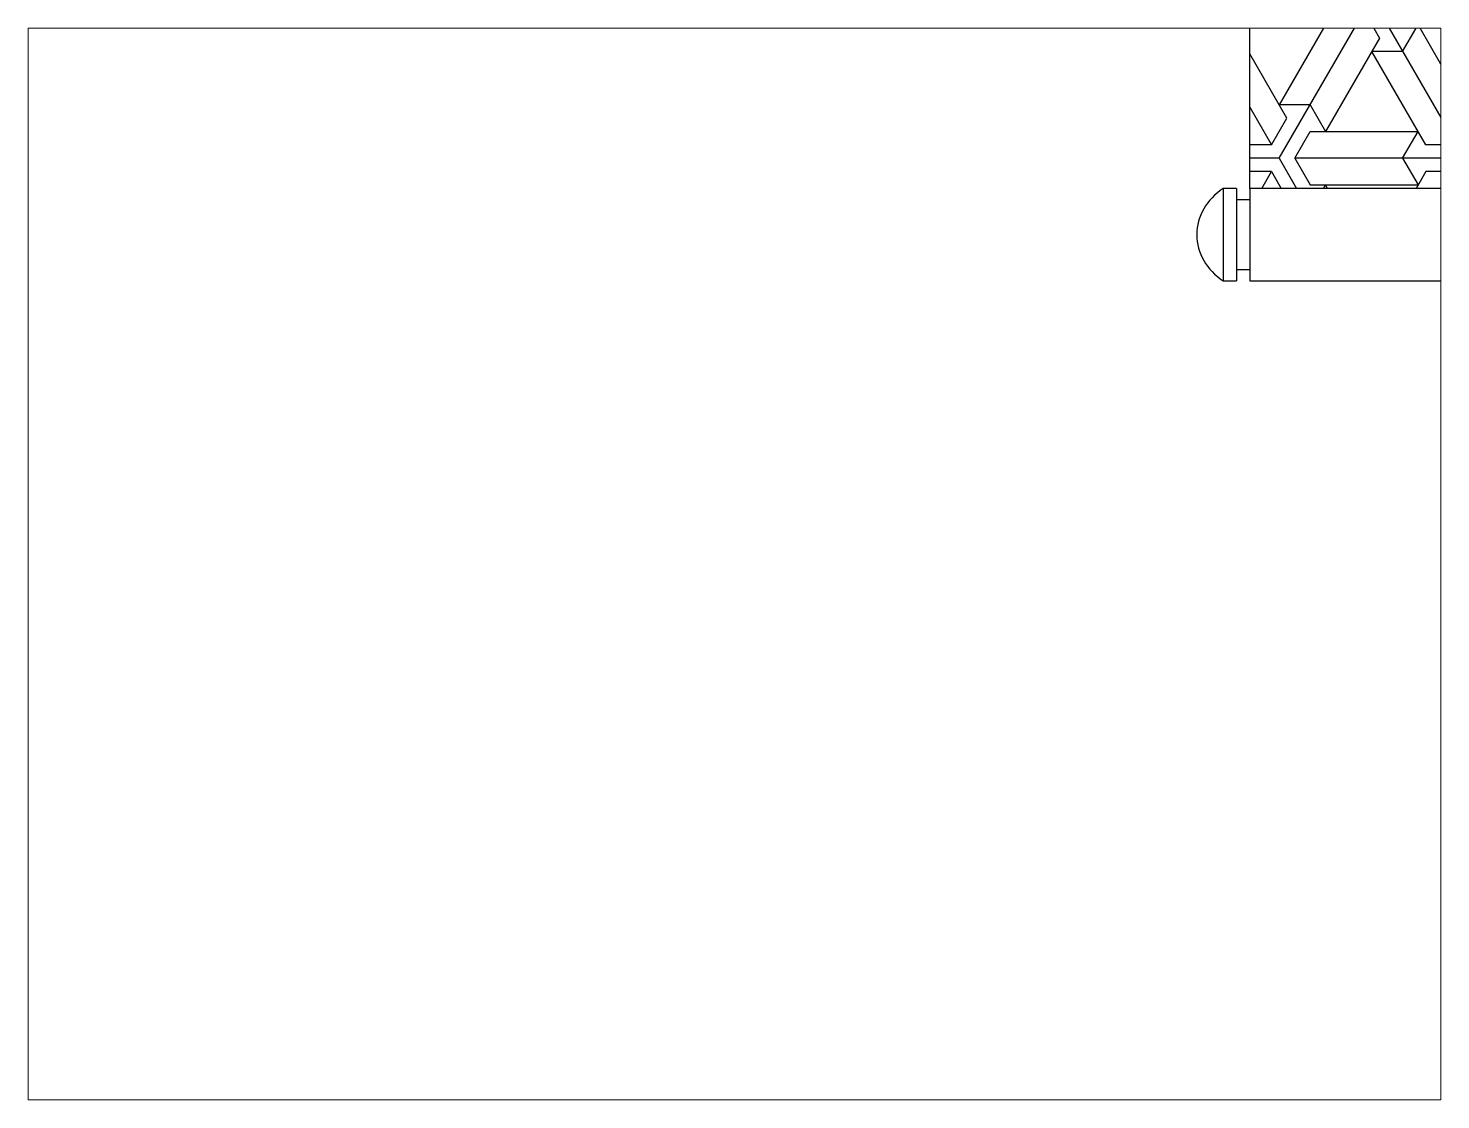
# Paper-space layout '布局1' of a CAD drawing. Header units: millimetres. Extents: x 26 to 231, y 20 to 176.
# The model-space entities are those that its viewports show. They can reach past a viewport. Long polylines and large blocks are cut down to what shows.
import ezdxf

# ---------------------------------------------------------------- set-up
doc = ezdxf.new("R2010")
doc.units = ezdxf.units.MM
for name, color, linetype in [('4', 4, 'Continuous'), ('7', 7, 'Continuous'), ('BH', 3, 'Continuous')]:
    doc.layers.add(name, color=color, linetype=linetype)

# ---------------------------------------------------------------- blocks, each defined once
blk = doc.blocks.new('1')
at = {"layer": '7'}
for p, q in [((-930, -700), (-930, 0)), ((-900, 0), (-900, -700)), ((-900, -700), (-930, -700)), ((-926.25, -705), (-926.25, -700)), ((-903.75, -700), (-903.75, -705)), ((-900, -705), (-930, -705)), ((-930, -710), (-930, -705)), ((-900, -705), (-900, -710)), ((-900, -710), (-930, -710))]:
    blk.add_line(p, q, dxfattribs=at)
at = {"layer": '7', "extrusion": (0, 0, -1)}
blk.add_ellipse((-915, -695), major_axis=(0, 25), ratio=0.75, start_param=2.214297, end_param=4.068888, dxfattribs=at)
blk = doc.blocks.new('A$C46DC61F3')
at = {"layer": 'BH'}
h = blk.add_hatch(dxfattribs=at)
h.set_pattern_fill('ESCHER', color=256, scale=50, style=0)
h.set_pattern_definition([(60, (-8759.93, -1719.73), (-60, -1e-08), [55, -5]), (180, (-8759.93, -1719.73), (30, -51.96152), [55, -5]), (300, (-8759.93, -1719.73), (60, -1e-08), [55, -5]), (60, (-8754.93, -1719.73), (-60, -1e-08), [10, -50]), (300, (-8754.93, -1719.73), (60, -1e-08), [10, -50]), (60, (-8762.43, -1715.397), (-60, -1e-08), [10, -50]), (180, (-8762.43, -1715.397), (30, -51.96152), [10, -50]), (300, (-8762.43, -1724.06), (60, -1e-08), [10, -50]), (180, (-8762.43, -1724.06), (30, -51.96152), [10, -50]), (60, (-8779.93, -1719.73), (-60, -1e-08), [10, -50]), (300, (-8779.93, -1719.73), (60, -1e-08), [10, -50]), (60, (-8749.93, -1737.05), (-60, -1e-08), [10, -50]), (180, (-8749.93, -1737.05), (30, -51.96152), [10, -50]), (300, (-8749.93, -1702.407), (60, -1e-08), [10, -50]), (180, (-8749.93, -1702.407), (30, -51.96152), [10, -50]), (0, (-8749.93, -1711.067), (-30, 51.96152), [35, -25]), (0, (-8749.93, -1728.39), (-30, 51.96152), [35, -25]), (120, (-8757.43, -1706.737), (-60, 1e-08), [35, -25]), (120, (-8772.43, -1715.397), (-60, 1e-08), [35, -25]), (240, (-8772.43, -1724.06), (30, -51.96152), [35, -25]), (240, (-8757.43, -1732.72), (30, -51.96152), [35, -25])])
h.paths.add_polyline_path([(17.14, 1030), (617.14, 1030), (617.14, 30), (17.14, 30)])
edge = h.paths.add_edge_path(flags=16)
edge.add_arc((317.14, 530), 255, 0, 360)
at = {"layer": '4'}
blk.add_lwpolyline([(17.14, 1030), (617.14, 1030), (617.14, 30), (17.14, 30)], close=True, dxfattribs=at)
at = {"layer": '7', "xscale": -1, "yscale": 0.8571428571428571, "rotation": 270}
blk.add_blockref('1', (617.14, 930), dxfattribs=at)

msp = doc.modelspace()

# ---------------------------------------------------------------- block references
msp.add_blockref('A$C46DC61F3', (663.39, 267.04))

psp = doc.layouts.new('布局1')

# ---------------------------------------------------------------- viewports
at = {"layer": '0'}
psp.add_viewport(center=(128.5, 97.5), size=(205.6, 156), view_center_point=(513.49, 175.24), view_height=347.4734, dxfattribs=at)

doc.saveas('drawing.dxf')
